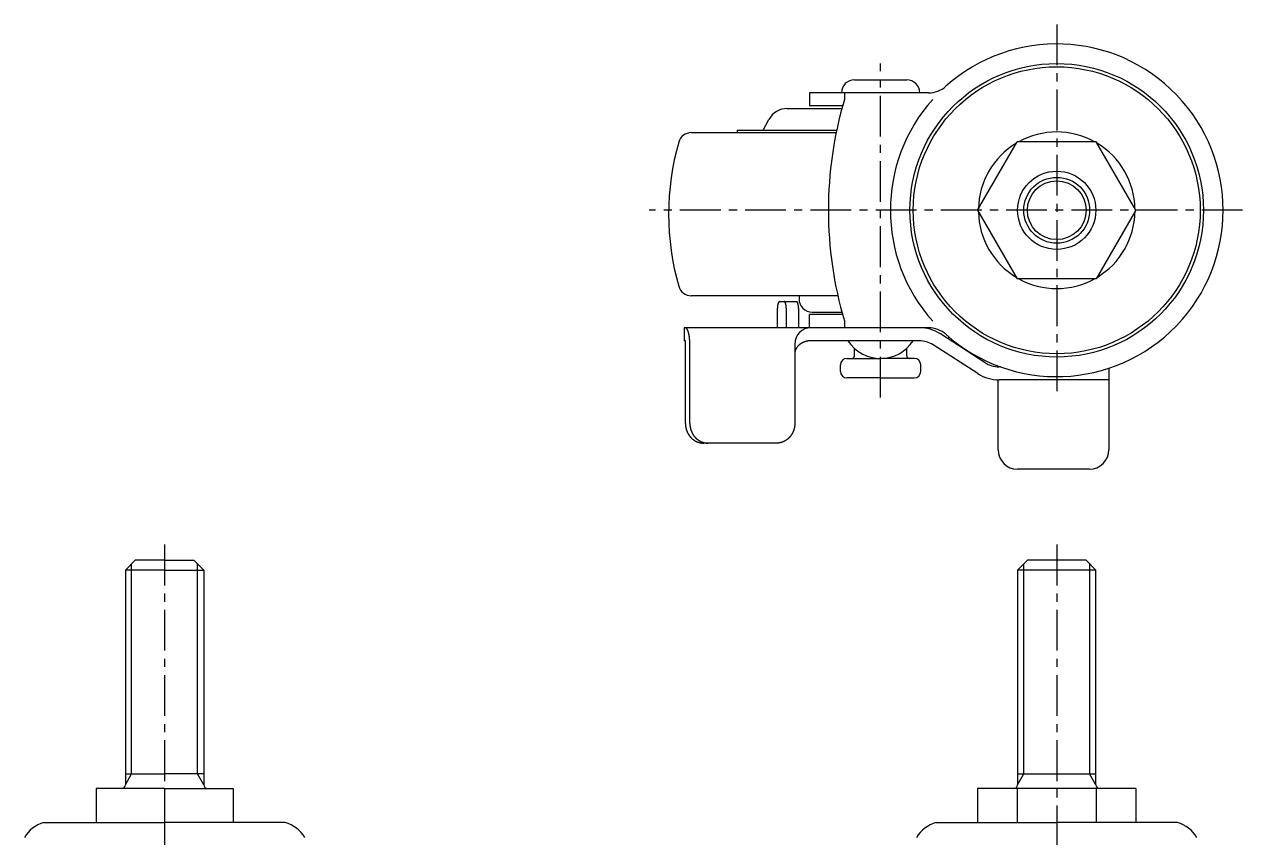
# Model space of a CAD drawing. Extents: x -2 to 216, y -1 to 251.
# Drawn here: x 29.2 to 215.9, y 126.6 to 251.3 of the extents above; entities that cross this region are included whole.
import ezdxf

# ---------------------------------------------------------------- set-up
doc = ezdxf.new("R2010")
doc.units = 0
doc.header["$LTSCALE"] = 5
doc.linetypes.add('CENTER', pattern=[2, 1.25, -0.25, 0.25, -0.25])
doc.layers.get('0').update_dxf_attribs({"linetype": 'CONTINUOUS'})
doc.layers.add('CENTER', color=1, linetype='CENTER')

msp = doc.modelspace()

# ---------------------------------------------------------------- linework, layer by layer
at = {"color": 7, "linetype": 'CONTINUOUS'}
for p, q in [((156.432944, 242.780583), (164.432944, 242.780583)), ((149.539995, 240.780583), (149.539995, 238.780583)), ((167.7797, 240.780583), (149.539995, 240.780583)), ((154.879422, 240.780583), (154.879422, 239.739122)), ((146.125045, 238.380583), (154.496427, 238.380583)), ((154.605615, 238.780583), (149.539995, 238.780583)), ((142.432944, 235.080583), (143.310325, 236.702868)), ((131.412402, 234.680583), (153.624866, 234.680583)), ((138.432944, 235.080583), (138.432944, 234.680583)), ((138.432944, 235.080583), (153.707226, 235.080583)), ((175.308591, 222.780583), (181.370769, 233.280583)), ((193.495119, 233.280583), (181.370769, 233.280583)), ((199.557297, 222.780583), (193.495119, 233.280583)), ((175.308591, 222.780583), (181.370769, 212.280583)), ((199.557297, 222.780583), (193.495119, 212.280583)), ((193.495119, 212.280583), (181.370769, 212.280583)), ((153.880489, 209.680583), (131.412402, 209.680583)), ((147.932944, 209.680583), (147.932944, 209.180583)), ((147.932944, 209.680583), (147.932944, 209.180583)), ((144.612941, 204.780583), (144.612941, 207.780583)), ((144.954962, 208.780583), (147.518387, 208.780583)), ((145.981022, 207.780583), (145.981022, 204.780583)), ((147.860407, 207.780583), (147.860407, 204.780583)), ((154.605615, 206.780583), (149.539995, 206.780583)), ((149.539995, 204.780583), (149.539995, 206.780583)), ((149.932944, 207.180583), (154.496427, 207.180583)), ((154.879422, 205.822043), (154.879422, 204.780583)), ((130.342498, 204.780583), (130.342498, 202.780583)), ((166.345324, 204.780583), (130.342498, 204.780583)), ((160.432944, 204.780583), (149.432944, 204.780583)), ((167.7797, 204.780583), (149.539995, 204.780583)), ((176.444174, 199.416863), (169.592188, 203.826162)), ((130.503369, 202.780583), (130.342498, 202.780583)), ((130.519278, 190.080583), (130.519278, 202.080583)), ((130.519278, 190.080583), (130.519278, 202.080583)), ((131.203318, 190.080583), (131.203318, 202.080583)), ((147.280699, 202.280583), (147.280699, 190.080583)), ((166.345324, 202.780583), (149.780699, 202.780583)), ((175.361886, 197.735003), (168.5099, 202.144302)), ((170.901858, 203.364785), (170.728295, 203.09507)), ((155.282944, 200.080583), (160.432944, 200.080583)), ((156.432944, 200.480583), (156.432944, 201.615443)), ((165.582944, 200.080583), (160.432944, 200.080583)), ((164.432944, 200.480583), (164.432944, 201.615443)), ((175.01105, 200.510725), (174.932944, 200.38935)), ((154.282944, 198.080583), (154.282944, 199.080583)), ((166.582944, 198.080583), (166.582944, 199.080583)), ((178.8161, 198.780583), (178.60875, 198.780583)), ((195.432944, 198.567983), (195.432944, 186.080583)), ((160.432944, 197.080583), (155.282944, 197.080583)), ((160.432944, 197.080583), (165.582944, 197.080583)), ((178.432944, 186.080583), (178.432944, 196.783159)), ((195.432944, 196.780583), (178.60875, 196.780583)), ((144.461621, 187.080583), (133.338355, 187.080583)), ((192.432944, 183.080583), (181.432944, 183.080583)), ((44.670323, 167.625033), (46.170323, 169.125033)), ((50.670323, 169.125033), (46.170323, 169.125033)), ((50.670323, 169.125033), (55.170323, 169.125033)), ((56.670323, 167.625033), (55.170323, 169.125033)), ((181.432944, 167.625033), (182.932944, 169.125033)), ((191.932944, 169.125033), (182.932944, 169.125033)), ((193.432944, 167.625033), (191.932944, 169.125033)), ((50.670323, 167.625033), (44.670323, 167.625033)), ((44.670323, 167.625033), (44.670323, 134.725033)), ((50.670323, 167.625033), (56.670323, 167.625033)), ((56.670323, 167.625033), (56.670323, 134.725033)), ((193.432944, 167.625033), (181.432944, 167.625033)), ((181.432944, 167.625033), (181.432944, 134.725033)), ((193.432944, 134.725033), (193.432944, 167.625033)), ((44.670323, 136.370481), (50.670323, 136.370481)), ((56.670323, 136.370481), (50.670323, 136.370481)), ((181.432944, 136.370481), (193.432944, 136.370481)), ((40.170323, 134.125033), (40.170323, 128.925033)), ((50.670323, 134.125033), (40.170323, 134.125033)), ((50.670323, 134.125033), (50.670323, 128.925033)), ((50.670323, 134.125033), (61.170323, 134.125033)), ((61.170323, 134.125033), (61.170323, 128.925033)), ((61.170323, 134.125033), (61.170323, 128.925033)), ((175.308591, 134.125033), (175.308591, 128.925033)), ((199.557297, 134.125033), (175.308591, 134.125033)), ((181.370769, 134.125033), (181.370769, 128.925033)), ((193.495119, 134.125033), (193.495119, 128.925033)), ((199.557297, 134.125033), (199.557297, 128.925033)), ((32.170323, 128.925033), (50.670323, 128.925033)), ((69.170323, 128.925033), (50.670323, 128.925033)), ((168.932944, 128.925033), (187.432944, 128.925033)), ((205.932944, 128.925033), (187.432944, 128.925033))]:
    msp.add_line(p, q, dxfattribs=at)
at = {"color": 3, "linetype": 'CONTINUOUS'}
for p, q in [((45.620323, 136.370481), (45.620323, 168.575033)), ((55.720323, 136.370481), (55.720323, 168.575033)), ((182.382944, 136.370481), (182.382944, 168.575033)), ((192.482944, 168.575033), (192.482944, 136.370481)), ((44.670323, 134.725033), (45.620323, 136.370481)), ((56.670323, 134.725033), (55.720323, 136.370481)), ((181.432944, 134.725033), (182.382944, 136.370481)), ((193.432944, 134.725033), (192.482944, 136.370481))]:
    msp.add_line(p, q, dxfattribs=at)
at = {"color": 7, "linetype": 'CONTINUOUS'}
for points in [[(144.955, 208.781, 0), (144.951, 208.781, 0), (144.947, 208.78, 0), (144.942, 208.78, 0), (144.938, 208.779, 0), (144.934, 208.779, 0), (144.93, 208.778, 0), (144.926, 208.777, 0), (144.921, 208.776, 0), (144.917, 208.774, 0), (144.913, 208.773, 0), (144.909, 208.771, 0), (144.905, 208.77, 0), (144.901, 208.768, 0), (144.896, 208.766, 0), (144.892, 208.764, 0), (144.888, 208.761, 0), (144.884, 208.759, 0), (144.88, 208.756, 0), (144.876, 208.754, 0), (144.872, 208.751, 0), (144.868, 208.748, 0), (144.864, 208.744, 0), (144.86, 208.741, 0), (144.856, 208.738, 0), (144.852, 208.734, 0), (144.848, 208.73, 0), (144.844, 208.726, 0), (144.84, 208.722, 0), (144.836, 208.718, 0), (144.832, 208.714, 0), (144.828, 208.709, 0), (144.824, 208.704, 0), (144.82, 208.7, 0), (144.816, 208.695, 0), (144.813, 208.69, 0), (144.809, 208.685, 0), (144.805, 208.679, 0), (144.801, 208.674, 0), (144.797, 208.668, 0), (144.794, 208.663, 0), (144.79, 208.657, 0), (144.786, 208.651, 0), (144.783, 208.645, 0), (144.779, 208.638, 0), (144.776, 208.632, 0), (144.772, 208.625, 0), (144.768, 208.619, 0), (144.765, 208.612, 0), (144.761, 208.605, 0), (144.758, 208.598, 0), (144.755, 208.591, 0), (144.751, 208.584, 0), (144.748, 208.576, 0), (144.745, 208.569, 0), (144.741, 208.561, 0), (144.738, 208.554, 0), (144.735, 208.546, 0), (144.732, 208.538, 0), (144.728, 208.53, 0), (144.725, 208.522, 0), (144.722, 208.513, 0), (144.719, 208.505, 0), (144.716, 208.496, 0), (144.713, 208.488, 0), (144.71, 208.479, 0), (144.707, 208.47, 0), (144.704, 208.461, 0), (144.702, 208.452, 0), (144.699, 208.443, 0), (144.696, 208.434, 0), (144.693, 208.424, 0), (144.691, 208.415, 0), (144.688, 208.405, 0), (144.685, 208.396, 0), (144.683, 208.386, 0), (144.68, 208.376, 0), (144.678, 208.366, 0), (144.675, 208.356, 0), (144.673, 208.346, 0), (144.671, 208.336, 0), (144.668, 208.326, 0), (144.666, 208.316, 0), (144.664, 208.305, 0), (144.662, 208.295, 0), (144.659, 208.284, 0), (144.657, 208.273, 0), (144.655, 208.263, 0), (144.653, 208.252, 0), (144.651, 208.241, 0), (144.649, 208.23, 0), (144.648, 208.219, 0), (144.646, 208.208, 0), (144.644, 208.197, 0), (144.642, 208.186, 0), (144.641, 208.175, 0), (144.639, 208.163, 0), (144.637, 208.152, 0), (144.636, 208.14, 0), (144.634, 208.129, 0), (144.633, 208.117, 0), (144.632, 208.106, 0), (144.63, 208.094, 0), (144.629, 208.083, 0), (144.628, 208.071, 0), (144.626, 208.059, 0), (144.625, 208.047, 0), (144.624, 208.035, 0), (144.623, 208.024, 0), (144.622, 208.012, 0), (144.621, 208, 0), (144.62, 207.988, 0), (144.62, 207.976, 0), (144.619, 207.964, 0), (144.618, 207.952, 0), (144.617, 207.939, 0), (144.617, 207.927, 0), (144.616, 207.915, 0), (144.616, 207.903, 0), (144.615, 207.891, 0), (144.615, 207.879, 0), (144.614, 207.866, 0), (144.614, 207.854, 0), (144.614, 207.842, 0), (144.613, 207.83, 0), (144.613, 207.817, 0), (144.613, 207.805, 0), (144.613, 207.793, 0), (144.613, 207.781, 0)], [(145.981, 207.781, 0), (145.981, 207.793, 0), (145.981, 207.805, 0), (145.981, 207.817, 0), (145.981, 207.83, 0), (145.98, 207.842, 0), (145.98, 207.854, 0), (145.98, 207.866, 0), (145.979, 207.879, 0), (145.979, 207.891, 0), (145.978, 207.903, 0), (145.978, 207.915, 0), (145.977, 207.927, 0), (145.977, 207.939, 0), (145.976, 207.952, 0), (145.975, 207.964, 0), (145.974, 207.976, 0), (145.974, 207.988, 0), (145.973, 208, 0), (145.972, 208.012, 0), (145.971, 208.024, 0), (145.97, 208.035, 0), (145.969, 208.047, 0), (145.967, 208.059, 0), (145.966, 208.071, 0), (145.965, 208.083, 0), (145.964, 208.094, 0), (145.962, 208.106, 0), (145.961, 208.117, 0), (145.96, 208.129, 0), (145.958, 208.14, 0), (145.957, 208.152, 0), (145.955, 208.163, 0), (145.953, 208.175, 0), (145.952, 208.186, 0), (145.95, 208.197, 0), (145.948, 208.208, 0), (145.946, 208.219, 0), (145.945, 208.23, 0), (145.943, 208.241, 0), (145.941, 208.252, 0), (145.939, 208.263, 0), (145.937, 208.273, 0), (145.934, 208.284, 0), (145.932, 208.295, 0), (145.93, 208.305, 0), (145.928, 208.316, 0), (145.926, 208.326, 0), (145.923, 208.336, 0), (145.921, 208.346, 0), (145.919, 208.356, 0), (145.916, 208.366, 0), (145.914, 208.376, 0), (145.911, 208.386, 0), (145.909, 208.396, 0), (145.906, 208.405, 0), (145.903, 208.415, 0), (145.901, 208.424, 0), (145.898, 208.434, 0), (145.895, 208.443, 0), (145.892, 208.452, 0), (145.89, 208.461, 0), (145.887, 208.47, 0), (145.884, 208.479, 0), (145.881, 208.488, 0), (145.878, 208.496, 0), (145.875, 208.505, 0), (145.872, 208.513, 0), (145.869, 208.522, 0), (145.866, 208.53, 0), (145.862, 208.538, 0), (145.859, 208.546, 0), (145.856, 208.554, 0), (145.853, 208.561, 0), (145.849, 208.569, 0), (145.846, 208.576, 0), (145.843, 208.584, 0), (145.839, 208.591, 0), (145.836, 208.598, 0), (145.832, 208.605, 0), (145.829, 208.612, 0), (145.826, 208.619, 0), (145.822, 208.625, 0), (145.818, 208.632, 0), (145.815, 208.638, 0), (145.811, 208.645, 0), (145.808, 208.651, 0), (145.804, 208.657, 0), (145.8, 208.663, 0), (145.797, 208.668, 0), (145.793, 208.674, 0), (145.789, 208.679, 0), (145.785, 208.685, 0), (145.781, 208.69, 0), (145.778, 208.695, 0), (145.774, 208.7, 0), (145.77, 208.704, 0), (145.766, 208.709, 0), (145.762, 208.714, 0), (145.758, 208.718, 0), (145.754, 208.722, 0), (145.75, 208.726, 0), (145.746, 208.73, 0), (145.742, 208.734, 0), (145.738, 208.738, 0), (145.734, 208.741, 0), (145.73, 208.744, 0), (145.726, 208.748, 0), (145.722, 208.751, 0), (145.718, 208.754, 0), (145.714, 208.756, 0), (145.71, 208.759, 0), (145.706, 208.761, 0), (145.702, 208.764, 0), (145.697, 208.766, 0), (145.693, 208.768, 0), (145.689, 208.77, 0), (145.685, 208.771, 0), (145.681, 208.773, 0), (145.677, 208.774, 0), (145.673, 208.776, 0), (145.668, 208.777, 0), (145.664, 208.778, 0), (145.66, 208.779, 0), (145.656, 208.779, 0), (145.652, 208.78, 0), (145.647, 208.78, 0), (145.643, 208.781, 0), (145.639, 208.781, 0)], [(147.86, 207.781, 0), (147.86, 207.793, 0), (147.86, 207.805, 0), (147.86, 207.817, 0), (147.86, 207.83, 0), (147.86, 207.842, 0), (147.859, 207.854, 0), (147.859, 207.866, 0), (147.859, 207.879, 0), (147.858, 207.891, 0), (147.858, 207.903, 0), (147.857, 207.915, 0), (147.857, 207.927, 0), (147.856, 207.939, 0), (147.855, 207.952, 0), (147.855, 207.964, 0), (147.854, 207.976, 0), (147.853, 207.988, 0), (147.852, 208, 0), (147.851, 208.012, 0), (147.85, 208.024, 0), (147.849, 208.035, 0), (147.848, 208.047, 0), (147.847, 208.059, 0), (147.846, 208.071, 0), (147.844, 208.083, 0), (147.843, 208.094, 0), (147.842, 208.106, 0), (147.84, 208.117, 0), (147.839, 208.129, 0), (147.837, 208.14, 0), (147.836, 208.152, 0), (147.834, 208.163, 0), (147.833, 208.175, 0), (147.831, 208.186, 0), (147.829, 208.197, 0), (147.828, 208.208, 0), (147.826, 208.219, 0), (147.824, 208.23, 0), (147.822, 208.241, 0), (147.82, 208.252, 0), (147.818, 208.263, 0), (147.816, 208.273, 0), (147.814, 208.284, 0), (147.812, 208.295, 0), (147.81, 208.305, 0), (147.807, 208.316, 0), (147.805, 208.326, 0), (147.803, 208.336, 0), (147.8, 208.346, 0), (147.798, 208.356, 0), (147.796, 208.366, 0), (147.793, 208.376, 0), (147.791, 208.386, 0), (147.788, 208.396, 0), (147.785, 208.405, 0), (147.783, 208.415, 0), (147.78, 208.424, 0), (147.777, 208.434, 0), (147.775, 208.443, 0), (147.772, 208.452, 0), (147.769, 208.461, 0), (147.766, 208.47, 0), (147.763, 208.479, 0), (147.76, 208.488, 0), (147.757, 208.496, 0), (147.754, 208.505, 0), (147.751, 208.513, 0), (147.748, 208.522, 0), (147.745, 208.53, 0), (147.742, 208.538, 0), (147.739, 208.546, 0), (147.735, 208.554, 0), (147.732, 208.561, 0), (147.729, 208.569, 0), (147.725, 208.576, 0), (147.722, 208.584, 0), (147.719, 208.591, 0), (147.715, 208.598, 0), (147.712, 208.605, 0), (147.708, 208.612, 0), (147.705, 208.619, 0), (147.701, 208.625, 0), (147.698, 208.632, 0), (147.694, 208.638, 0), (147.691, 208.645, 0), (147.687, 208.651, 0), (147.683, 208.657, 0), (147.68, 208.663, 0), (147.676, 208.668, 0), (147.672, 208.674, 0), (147.668, 208.679, 0), (147.665, 208.685, 0), (147.661, 208.69, 0), (147.657, 208.695, 0), (147.653, 208.7, 0), (147.649, 208.704, 0), (147.645, 208.709, 0), (147.641, 208.714, 0), (147.638, 208.718, 0), (147.634, 208.722, 0), (147.63, 208.726, 0), (147.626, 208.73, 0), (147.622, 208.734, 0), (147.618, 208.738, 0), (147.614, 208.741, 0), (147.61, 208.744, 0), (147.606, 208.748, 0), (147.601, 208.751, 0), (147.597, 208.754, 0), (147.593, 208.756, 0), (147.589, 208.759, 0), (147.585, 208.761, 0), (147.581, 208.764, 0), (147.577, 208.766, 0), (147.573, 208.768, 0), (147.569, 208.77, 0), (147.564, 208.771, 0), (147.56, 208.773, 0), (147.556, 208.774, 0), (147.552, 208.776, 0), (147.548, 208.777, 0), (147.544, 208.778, 0), (147.539, 208.779, 0), (147.535, 208.779, 0), (147.531, 208.78, 0), (147.527, 208.78, 0), (147.523, 208.781, 0), (147.518, 208.781, 0)], [(131.203, 202.081, 0), (131.203, 202.114, 0), (131.203, 202.147, 0), (131.203, 202.18, 0), (131.202, 202.213, 0), (131.202, 202.246, 0), (131.201, 202.279, 0), (131.201, 202.312, 0), (131.2, 202.345, 0), (131.199, 202.378, 0), (131.198, 202.411, 0), (131.197, 202.444, 0), (131.196, 202.477, 0), (131.194, 202.509, 0), (131.193, 202.542, 0), (131.191, 202.575, 0), (131.19, 202.607, 0), (131.188, 202.64, 0), (131.186, 202.672, 0), (131.184, 202.704, 0), (131.182, 202.737, 0), (131.18, 202.769, 0), (131.178, 202.801, 0), (131.176, 202.833, 0), (131.173, 202.864, 0), (131.171, 202.896, 0), (131.168, 202.928, 0), (131.165, 202.959, 0), (131.162, 202.99, 0), (131.159, 203.021, 0), (131.156, 203.052, 0), (131.153, 203.083, 0), (131.15, 203.114, 0), (131.147, 203.144, 0), (131.143, 203.175, 0), (131.14, 203.205, 0), (131.136, 203.235, 0), (131.132, 203.265, 0), (131.129, 203.295, 0), (131.125, 203.324, 0), (131.121, 203.353, 0), (131.117, 203.382, 0), (131.112, 203.411, 0), (131.108, 203.44, 0), (131.104, 203.469, 0), (131.099, 203.497, 0), (131.095, 203.525, 0), (131.09, 203.553, 0), (131.085, 203.581, 0), (131.081, 203.608, 0), (131.076, 203.635, 0), (131.071, 203.662, 0), (131.066, 203.689, 0), (131.06, 203.715, 0), (131.055, 203.742, 0), (131.05, 203.768, 0), (131.044, 203.793, 0), (131.039, 203.819, 0), (131.033, 203.844, 0), (131.028, 203.869, 0), (131.022, 203.894, 0), (131.016, 203.918, 0), (131.01, 203.942, 0), (131.004, 203.966, 0), (130.998, 203.99, 0), (130.992, 204.013, 0), (130.986, 204.036, 0), (130.98, 204.059, 0), (130.973, 204.081, 0), (130.967, 204.103, 0), (130.961, 204.125, 0), (130.954, 204.147, 0), (130.947, 204.168, 0), (130.941, 204.189, 0), (130.934, 204.209, 0), (130.927, 204.229, 0), (130.92, 204.249, 0), (130.913, 204.269, 0), (130.906, 204.288, 0), (130.899, 204.307, 0), (130.892, 204.326, 0), (130.885, 204.344, 0), (130.878, 204.362, 0), (130.871, 204.379, 0), (130.863, 204.396, 0), (130.856, 204.413, 0), (130.848, 204.43, 0), (130.841, 204.446, 0), (130.833, 204.462, 0), (130.826, 204.477, 0), (130.818, 204.492, 0), (130.81, 204.507, 0), (130.803, 204.521, 0), (130.795, 204.535, 0), (130.787, 204.549, 0), (130.779, 204.562, 0), (130.771, 204.575, 0), (130.763, 204.588, 0), (130.755, 204.6, 0), (130.747, 204.611, 0), (130.739, 204.623, 0), (130.731, 204.634, 0), (130.723, 204.644, 0), (130.715, 204.655, 0), (130.707, 204.664, 0), (130.698, 204.674, 0), (130.69, 204.683, 0), (130.682, 204.691, 0), (130.673, 204.7, 0), (130.665, 204.708, 0), (130.657, 204.715, 0), (130.648, 204.722, 0), (130.64, 204.729, 0), (130.631, 204.735, 0), (130.623, 204.741, 0), (130.615, 204.746, 0), (130.606, 204.751, 0), (130.598, 204.756, 0), (130.589, 204.76, 0), (130.581, 204.764, 0), (130.572, 204.768, 0), (130.563, 204.771, 0), (130.555, 204.773, 0), (130.546, 204.776, 0), (130.538, 204.777, 0), (130.529, 204.779, 0), (130.521, 204.78, 0), (130.512, 204.78, 0), (130.503, 204.781, 0)], [(130.519, 202.081, 0), (130.519, 202.089, 0), (130.519, 202.098, 0), (130.519, 202.106, 0), (130.519, 202.115, 0), (130.519, 202.124, 0), (130.519, 202.132, 0), (130.519, 202.141, 0), (130.519, 202.149, 0), (130.519, 202.158, 0), (130.519, 202.166, 0), (130.519, 202.175, 0), (130.519, 202.183, 0), (130.519, 202.192, 0), (130.519, 202.2, 0), (130.519, 202.209, 0), (130.519, 202.217, 0), (130.519, 202.226, 0), (130.519, 202.234, 0), (130.519, 202.242, 0), (130.519, 202.251, 0), (130.519, 202.259, 0), (130.519, 202.267, 0), (130.519, 202.276, 0), (130.519, 202.284, 0), (130.519, 202.292, 0), (130.518, 202.3, 0), (130.518, 202.308, 0), (130.518, 202.316, 0), (130.518, 202.324, 0), (130.518, 202.333, 0), (130.518, 202.341, 0), (130.518, 202.348, 0), (130.518, 202.356, 0), (130.518, 202.364, 0), (130.518, 202.372, 0), (130.518, 202.38, 0), (130.518, 202.388, 0), (130.518, 202.395, 0), (130.517, 202.403, 0), (130.517, 202.411, 0), (130.517, 202.418, 0), (130.517, 202.426, 0), (130.517, 202.433, 0), (130.517, 202.44, 0), (130.517, 202.448, 0), (130.517, 202.455, 0), (130.517, 202.462, 0), (130.517, 202.469, 0), (130.516, 202.477, 0), (130.516, 202.484, 0), (130.516, 202.491, 0), (130.516, 202.498, 0), (130.516, 202.504, 0), (130.516, 202.511, 0), (130.516, 202.518, 0), (130.516, 202.525, 0), (130.516, 202.531, 0), (130.515, 202.538, 0), (130.515, 202.544, 0), (130.515, 202.551, 0), (130.515, 202.557, 0), (130.515, 202.563, 0), (130.515, 202.569, 0), (130.515, 202.576, 0), (130.514, 202.582, 0), (130.514, 202.588, 0), (130.514, 202.593, 0), (130.514, 202.599, 0), (130.514, 202.605, 0), (130.514, 202.611, 0), (130.514, 202.616, 0), (130.513, 202.622, 0), (130.513, 202.627, 0), (130.513, 202.632, 0), (130.513, 202.638, 0), (130.513, 202.643, 0), (130.513, 202.648, 0), (130.513, 202.653, 0), (130.512, 202.658, 0), (130.512, 202.663, 0), (130.512, 202.667, 0), (130.512, 202.672, 0), (130.512, 202.677, 0), (130.512, 202.681, 0), (130.511, 202.685, 0), (130.511, 202.69, 0), (130.511, 202.694, 0), (130.511, 202.698, 0), (130.511, 202.702, 0), (130.511, 202.706, 0), (130.51, 202.71, 0), (130.51, 202.713, 0), (130.51, 202.717, 0), (130.51, 202.721, 0), (130.51, 202.724, 0), (130.509, 202.727, 0), (130.509, 202.731, 0), (130.509, 202.734, 0), (130.509, 202.737, 0), (130.509, 202.74, 0), (130.509, 202.743, 0), (130.508, 202.745, 0), (130.508, 202.748, 0), (130.508, 202.75, 0), (130.508, 202.753, 0), (130.508, 202.755, 0), (130.507, 202.757, 0), (130.507, 202.76, 0), (130.507, 202.762, 0), (130.507, 202.764, 0), (130.507, 202.765, 0), (130.506, 202.767, 0), (130.506, 202.769, 0), (130.506, 202.77, 0), (130.506, 202.772, 0), (130.506, 202.773, 0), (130.506, 202.774, 0), (130.505, 202.775, 0), (130.505, 202.776, 0), (130.505, 202.777, 0), (130.505, 202.778, 0), (130.505, 202.779, 0), (130.504, 202.779, 0), (130.504, 202.78, 0), (130.504, 202.78, 0), (130.504, 202.78, 0), (130.504, 202.781, 0), (130.503, 202.781, 0)], [(149.781, 202.781, 0), (149.75, 202.78, 0), (149.719, 202.78, 0), (149.689, 202.779, 0), (149.658, 202.778, 0), (149.627, 202.777, 0), (149.597, 202.775, 0), (149.566, 202.773, 0), (149.536, 202.771, 0), (149.505, 202.768, 0), (149.475, 202.766, 0), (149.444, 202.762, 0), (149.414, 202.759, 0), (149.384, 202.755, 0), (149.353, 202.751, 0), (149.323, 202.747, 0), (149.293, 202.742, 0), (149.263, 202.737, 0), (149.233, 202.732, 0), (149.203, 202.726, 0), (149.173, 202.721, 0), (149.144, 202.715, 0), (149.114, 202.708, 0), (149.084, 202.701, 0), (149.055, 202.694, 0), (149.026, 202.687, 0), (148.996, 202.68, 0), (148.967, 202.672, 0), (148.938, 202.664, 0), (148.91, 202.655, 0), (148.881, 202.647, 0), (148.852, 202.638, 0), (148.824, 202.628, 0), (148.796, 202.619, 0), (148.768, 202.609, 0), (148.74, 202.599, 0), (148.712, 202.589, 0), (148.684, 202.578, 0), (148.657, 202.567, 0), (148.629, 202.556, 0), (148.602, 202.544, 0), (148.575, 202.533, 0), (148.548, 202.521, 0), (148.522, 202.509, 0), (148.495, 202.496, 0), (148.469, 202.483, 0), (148.443, 202.47, 0), (148.417, 202.457, 0), (148.392, 202.444, 0), (148.366, 202.43, 0), (148.341, 202.416, 0), (148.316, 202.401, 0), (148.291, 202.387, 0), (148.267, 202.372, 0), (148.243, 202.357, 0), (148.219, 202.342, 0), (148.195, 202.327, 0), (148.171, 202.311, 0), (148.148, 202.295, 0), (148.125, 202.279, 0), (148.102, 202.262, 0), (148.079, 202.246, 0), (148.057, 202.229, 0), (148.035, 202.212, 0), (148.013, 202.195, 0), (147.991, 202.177, 0), (147.97, 202.16, 0), (147.949, 202.142, 0), (147.928, 202.124, 0), (147.908, 202.105, 0), (147.888, 202.087, 0), (147.868, 202.068, 0), (147.848, 202.049, 0), (147.829, 202.03, 0), (147.81, 202.011, 0), (147.791, 201.992, 0), (147.773, 201.972, 0), (147.755, 201.952, 0), (147.737, 201.932, 0), (147.719, 201.912, 0), (147.702, 201.892, 0), (147.685, 201.871, 0), (147.669, 201.851, 0), (147.652, 201.83, 0), (147.636, 201.809, 0), (147.621, 201.788, 0), (147.605, 201.766, 0), (147.591, 201.745, 0), (147.576, 201.723, 0), (147.562, 201.702, 0), (147.548, 201.68, 0), (147.534, 201.658, 0), (147.521, 201.636, 0), (147.508, 201.613, 0), (147.495, 201.591, 0), (147.483, 201.569, 0), (147.471, 201.546, 0), (147.459, 201.523, 0), (147.448, 201.5, 0), (147.437, 201.477, 0), (147.427, 201.454, 0), (147.417, 201.431, 0), (147.407, 201.408, 0), (147.397, 201.385, 0), (147.388, 201.361, 0), (147.38, 201.338, 0), (147.371, 201.314, 0), (147.363, 201.29, 0), (147.356, 201.267, 0), (147.348, 201.243, 0), (147.341, 201.219, 0), (147.335, 201.195, 0), (147.329, 201.171, 0), (147.323, 201.147, 0), (147.318, 201.123, 0), (147.312, 201.098, 0), (147.308, 201.074, 0), (147.303, 201.05, 0), (147.3, 201.025, 0), (147.296, 201.001, 0), (147.293, 200.977, 0), (147.29, 200.952, 0), (147.287, 200.928, 0), (147.285, 200.903, 0), (147.284, 200.879, 0), (147.282, 200.854, 0), (147.281, 200.83, 0), (147.281, 200.805, 0), (147.281, 200.781, 0)], [(130.519, 190.081, 0), (130.519, 190.044, 0), (130.52, 190.007, 0), (130.521, 189.97, 0), (130.523, 189.933, 0), (130.525, 189.897, 0), (130.527, 189.86, 0), (130.53, 189.823, 0), (130.533, 189.787, 0), (130.536, 189.75, 0), (130.54, 189.713, 0), (130.545, 189.677, 0), (130.55, 189.64, 0), (130.555, 189.604, 0), (130.561, 189.568, 0), (130.567, 189.531, 0), (130.573, 189.495, 0), (130.58, 189.459, 0), (130.588, 189.423, 0), (130.596, 189.387, 0), (130.604, 189.352, 0), (130.612, 189.316, 0), (130.621, 189.28, 0), (130.631, 189.245, 0), (130.641, 189.21, 0), (130.651, 189.175, 0), (130.662, 189.14, 0), (130.673, 189.105, 0), (130.684, 189.07, 0), (130.696, 189.035, 0), (130.708, 189.001, 0), (130.721, 188.967, 0), (130.734, 188.933, 0), (130.747, 188.899, 0), (130.761, 188.865, 0), (130.775, 188.831, 0), (130.79, 188.798, 0), (130.805, 188.765, 0), (130.82, 188.732, 0), (130.836, 188.699, 0), (130.852, 188.666, 0), (130.869, 188.634, 0), (130.886, 188.602, 0), (130.903, 188.57, 0), (130.92, 188.538, 0), (130.938, 188.507, 0), (130.957, 188.476, 0), (130.975, 188.445, 0), (130.994, 188.414, 0), (131.014, 188.383, 0), (131.034, 188.353, 0), (131.054, 188.323, 0), (131.074, 188.293, 0), (131.095, 188.264, 0), (131.116, 188.235, 0), (131.137, 188.206, 0), (131.159, 188.177, 0), (131.181, 188.149, 0), (131.204, 188.121, 0), (131.226, 188.093, 0), (131.25, 188.066, 0), (131.273, 188.039, 0), (131.297, 188.012, 0), (131.321, 187.985, 0), (131.345, 187.959, 0), (131.37, 187.933, 0), (131.394, 187.908, 0), (131.42, 187.883, 0), (131.445, 187.858, 0), (131.471, 187.833, 0), (131.497, 187.809, 0), (131.523, 187.785, 0), (131.55, 187.762, 0), (131.577, 187.738, 0), (131.604, 187.716, 0), (131.631, 187.693, 0), (131.659, 187.671, 0), (131.687, 187.649, 0), (131.715, 187.628, 0), (131.744, 187.607, 0), (131.772, 187.586, 0), (131.801, 187.566, 0), (131.83, 187.546, 0), (131.859, 187.527, 0), (131.889, 187.507, 0), (131.919, 187.489, 0), (131.949, 187.47, 0), (131.979, 187.452, 0), (132.009, 187.435, 0), (132.04, 187.418, 0), (132.071, 187.401, 0), (132.102, 187.385, 0), (132.133, 187.369, 0), (132.164, 187.353, 0), (132.196, 187.338, 0), (132.228, 187.323, 0), (132.26, 187.309, 0), (132.292, 187.295, 0), (132.324, 187.282, 0), (132.356, 187.269, 0), (132.389, 187.256, 0), (132.421, 187.244, 0), (132.454, 187.232, 0), (132.487, 187.221, 0), (132.52, 187.21, 0), (132.553, 187.199, 0), (132.586, 187.189, 0), (132.62, 187.18, 0), (132.653, 187.17, 0), (132.687, 187.162, 0), (132.721, 187.153, 0), (132.754, 187.146, 0), (132.788, 187.138, 0), (132.822, 187.131, 0), (132.856, 187.125, 0), (132.891, 187.119, 0), (132.925, 187.113, 0), (132.959, 187.108, 0), (132.993, 187.103, 0), (133.028, 187.099, 0), (133.062, 187.095, 0), (133.096, 187.092, 0), (133.131, 187.089, 0), (133.165, 187.086, 0), (133.2, 187.084, 0), (133.235, 187.083, 0), (133.269, 187.081, 0), (133.304, 187.081, 0), (133.338, 187.081, 0)], [(131.203, 190.081, 0), (131.204, 190.044, 0), (131.204, 190.007, 0), (131.205, 189.97, 0), (131.207, 189.933, 0), (131.209, 189.897, 0), (131.211, 189.86, 0), (131.214, 189.823, 0), (131.217, 189.787, 0), (131.22, 189.75, 0), (131.225, 189.713, 0), (131.229, 189.677, 0), (131.234, 189.64, 0), (131.239, 189.604, 0), (131.245, 189.568, 0), (131.251, 189.531, 0), (131.257, 189.495, 0), (131.264, 189.459, 0), (131.272, 189.423, 0), (131.28, 189.387, 0), (131.288, 189.352, 0), (131.296, 189.316, 0), (131.305, 189.28, 0), (131.315, 189.245, 0), (131.325, 189.21, 0), (131.335, 189.175, 0), (131.346, 189.14, 0), (131.357, 189.105, 0), (131.368, 189.07, 0), (131.38, 189.035, 0), (131.392, 189.001, 0), (131.405, 188.967, 0), (131.418, 188.933, 0), (131.431, 188.899, 0), (131.445, 188.865, 0), (131.459, 188.831, 0), (131.474, 188.798, 0), (131.489, 188.765, 0), (131.504, 188.732, 0), (131.52, 188.699, 0), (131.536, 188.666, 0), (131.553, 188.634, 0), (131.57, 188.602, 0), (131.587, 188.57, 0), (131.604, 188.538, 0), (131.622, 188.507, 0), (131.641, 188.476, 0), (131.659, 188.445, 0), (131.678, 188.414, 0), (131.698, 188.383, 0), (131.718, 188.353, 0), (131.738, 188.323, 0), (131.758, 188.293, 0), (131.779, 188.264, 0), (131.8, 188.235, 0), (131.821, 188.206, 0), (131.843, 188.177, 0), (131.865, 188.149, 0), (131.888, 188.121, 0), (131.911, 188.093, 0), (131.934, 188.066, 0), (131.957, 188.039, 0), (131.981, 188.012, 0), (132.005, 187.985, 0), (132.029, 187.959, 0), (132.054, 187.933, 0), (132.079, 187.908, 0), (132.104, 187.883, 0), (132.129, 187.858, 0), (132.155, 187.833, 0), (132.181, 187.809, 0), (132.207, 187.785, 0), (132.234, 187.762, 0), (132.261, 187.738, 0), (132.288, 187.716, 0), (132.315, 187.693, 0), (132.343, 187.671, 0), (132.371, 187.649, 0), (132.399, 187.628, 0), (132.428, 187.607, 0), (132.456, 187.586, 0), (132.485, 187.566, 0), (132.514, 187.546, 0), (132.544, 187.527, 0), (132.573, 187.507, 0), (132.603, 187.489, 0), (132.633, 187.47, 0), (132.663, 187.452, 0), (132.693, 187.435, 0), (132.724, 187.418, 0), (132.755, 187.401, 0), (132.786, 187.385, 0), (132.817, 187.369, 0), (132.848, 187.353, 0), (132.88, 187.338, 0), (132.912, 187.323, 0), (132.944, 187.309, 0), (132.976, 187.295, 0), (133.008, 187.282, 0), (133.04, 187.269, 0), (133.073, 187.256, 0), (133.105, 187.244, 0), (133.138, 187.232, 0), (133.171, 187.221, 0), (133.204, 187.21, 0), (133.237, 187.199, 0), (133.271, 187.189, 0), (133.304, 187.18, 0), (133.337, 187.17, 0), (133.371, 187.162, 0), (133.405, 187.153, 0), (133.439, 187.146, 0), (133.472, 187.138, 0), (133.506, 187.131, 0), (133.54, 187.125, 0), (133.575, 187.119, 0), (133.609, 187.113, 0), (133.643, 187.108, 0), (133.677, 187.103, 0), (133.712, 187.099, 0), (133.746, 187.095, 0), (133.781, 187.092, 0), (133.815, 187.089, 0), (133.85, 187.086, 0), (133.884, 187.084, 0), (133.919, 187.083, 0), (133.953, 187.081, 0), (133.988, 187.081, 0), (134.022, 187.081, 0)], [(147.281, 190.081, 0), (147.28, 190.044, 0), (147.28, 190.007, 0), (147.279, 189.97, 0), (147.277, 189.933, 0), (147.275, 189.897, 0), (147.273, 189.86, 0), (147.27, 189.823, 0), (147.267, 189.787, 0), (147.264, 189.75, 0), (147.259, 189.713, 0), (147.255, 189.677, 0), (147.25, 189.64, 0), (147.245, 189.604, 0), (147.239, 189.568, 0), (147.233, 189.531, 0), (147.227, 189.495, 0), (147.22, 189.459, 0), (147.212, 189.423, 0), (147.204, 189.387, 0), (147.196, 189.352, 0), (147.188, 189.316, 0), (147.179, 189.28, 0), (147.169, 189.245, 0), (147.159, 189.21, 0), (147.149, 189.175, 0), (147.138, 189.14, 0), (147.127, 189.105, 0), (147.116, 189.07, 0), (147.104, 189.035, 0), (147.092, 189.001, 0), (147.079, 188.967, 0), (147.066, 188.933, 0), (147.053, 188.899, 0), (147.039, 188.865, 0), (147.025, 188.831, 0), (147.01, 188.798, 0), (146.995, 188.765, 0), (146.98, 188.732, 0), (146.964, 188.699, 0), (146.948, 188.666, 0), (146.931, 188.634, 0), (146.914, 188.602, 0), (146.897, 188.57, 0), (146.88, 188.538, 0), (146.862, 188.507, 0), (146.843, 188.476, 0), (146.825, 188.445, 0), (146.806, 188.414, 0), (146.786, 188.383, 0), (146.766, 188.353, 0), (146.746, 188.323, 0), (146.726, 188.293, 0), (146.705, 188.264, 0), (146.684, 188.235, 0), (146.663, 188.206, 0), (146.641, 188.177, 0), (146.619, 188.149, 0), (146.596, 188.121, 0), (146.573, 188.093, 0), (146.55, 188.066, 0), (146.527, 188.039, 0), (146.503, 188.012, 0), (146.479, 187.985, 0), (146.455, 187.959, 0), (146.43, 187.933, 0), (146.405, 187.908, 0), (146.38, 187.883, 0), (146.355, 187.858, 0), (146.329, 187.833, 0), (146.303, 187.809, 0), (146.277, 187.785, 0), (146.25, 187.762, 0), (146.223, 187.738, 0), (146.196, 187.716, 0), (146.169, 187.693, 0), (146.141, 187.671, 0), (146.113, 187.649, 0), (146.085, 187.628, 0), (146.056, 187.607, 0), (146.028, 187.586, 0), (145.999, 187.566, 0), (145.97, 187.546, 0), (145.94, 187.527, 0), (145.911, 187.507, 0), (145.881, 187.489, 0), (145.851, 187.47, 0), (145.821, 187.452, 0), (145.791, 187.435, 0), (145.76, 187.418, 0), (145.729, 187.401, 0), (145.698, 187.385, 0), (145.667, 187.369, 0), (145.636, 187.353, 0), (145.604, 187.338, 0), (145.572, 187.323, 0), (145.54, 187.309, 0), (145.508, 187.295, 0), (145.476, 187.282, 0), (145.444, 187.269, 0), (145.411, 187.256, 0), (145.379, 187.244, 0), (145.346, 187.232, 0), (145.313, 187.221, 0), (145.28, 187.21, 0), (145.247, 187.199, 0), (145.214, 187.189, 0), (145.18, 187.18, 0), (145.147, 187.17, 0), (145.113, 187.162, 0), (145.079, 187.153, 0), (145.045, 187.146, 0), (145.012, 187.138, 0), (144.978, 187.131, 0), (144.944, 187.125, 0), (144.909, 187.119, 0), (144.875, 187.113, 0), (144.841, 187.108, 0), (144.807, 187.103, 0), (144.772, 187.099, 0), (144.738, 187.095, 0), (144.703, 187.092, 0), (144.669, 187.089, 0), (144.634, 187.086, 0), (144.6, 187.084, 0), (144.565, 187.083, 0), (144.531, 187.081, 0), (144.496, 187.081, 0), (144.462, 187.081, 0)]]:
    msp.add_polyline3d(points, dxfattribs=at)
for radius in [22.5, 22, 6, 4.5]:
    msp.add_circle((187.432944, 222.780583), radius, dxfattribs=at)
at = {"color": 3, "linetype": 'CONTINUOUS'}
msp.add_circle((187.432944, 222.780583), 5.05, dxfattribs=at)
at = {"color": 7, "linetype": 'CONTINUOUS'}
for centre, radius, start, end in [((187.432944, 222.780583), 25.5, 228.224652, 131.775348), ((156.432944, 240.780583), 2, 90, 180), ((164.432944, 240.780583), 2, 0, 90), ((167.7797, 244.780583), 4, 270, 311.775348), ((212.432944, 222.780583), 60, 163.58203, 196.41797), ((187.432944, 222.780583), 25.5, 138.189685, 221.810315), ((146.125045, 235.180583), 3.2, 90, 151.594139), ((131.412402, 232.680583), 2, 90, 163.959558), ((187.432944, 222.780583), 12, 61.044976, 118.955024), ((167.932944, 222.180583), 40, 163.959558, 196.040442), ((187.432944, 222.780583), 12, 121.044953, 178.955047), ((187.432944, 222.780583), 12, 1.044953, 58.955047), ((187.432944, 222.780583), 12, 181.044953, 238.955047), ((187.432944, 222.780583), 12, 301.044953, 358.955047), ((131.412402, 211.680583), 2, 196.040442, 270), ((187.432944, 222.780583), 12, 241.044976, 298.955024), ((149.932944, 209.180583), 2, 180, 270), ((149.780699, 202.280583), 2.5, 90, 180), ((166.345324, 198.780583), 6, 57.238446, 90), ((167.7797, 200.780583), 4, 48.224652, 90), ((160.432944, 206.060212), 5.97963, 213.261907, 326.738093), ((166.345324, 198.780583), 4, 57.238446, 90), ((155.282944, 199.080583), 1, 90, 180), ((156.032944, 200.480583), 0.4, 270, 0), ((164.832944, 200.480583), 0.4, 180, 270), ((165.582944, 199.080583), 1, 0, 90), ((155.282944, 198.080583), 1, 180, 270), ((165.582944, 198.080583), 1, 270, 0), ((178.60875, 202.780583), 4, 237.238446, 270), ((178.60875, 202.780583), 6, 237.238446, 270), ((181.432944, 186.080583), 3, 180, 270), ((192.432944, 186.080583), 3, 270, 0), ((44.070323, 134.725033), 0.6, 270, 0), ((57.270323, 134.725033), 0.6, 180, 270), ((180.832944, 134.725033), 0.6, 270, 0), ((194.032944, 134.725033), 0.6, 180, 270), ((33.510172, 124.107896), 5, 105.543486, 150), ((67.830475, 124.107896), 5, 30, 74.456514), ((170.272792, 124.107896), 5, 105.543486, 150), ((204.593096, 124.107896), 5, 30, 74.456514)]:
    msp.add_arc(centre, radius, start, end, dxfattribs=at)
at = {"layer": 'CENTER', "color": 1, "linetype": 'CENTER'}
for p, q in [((187.432944, 251.280583), (187.432944, 194.280583)), ((160.432944, 194.080583), (160.432944, 245.280583)), ((215.932944, 222.780583), (124.937169, 222.780583)), ((50.670323, 171.525033), (50.670323, 41.833008)), ((187.432944, 171.525033), (187.432944, 94.686721))]:
    msp.add_line(p, q, dxfattribs=at)

doc.saveas('drawing.dxf')
